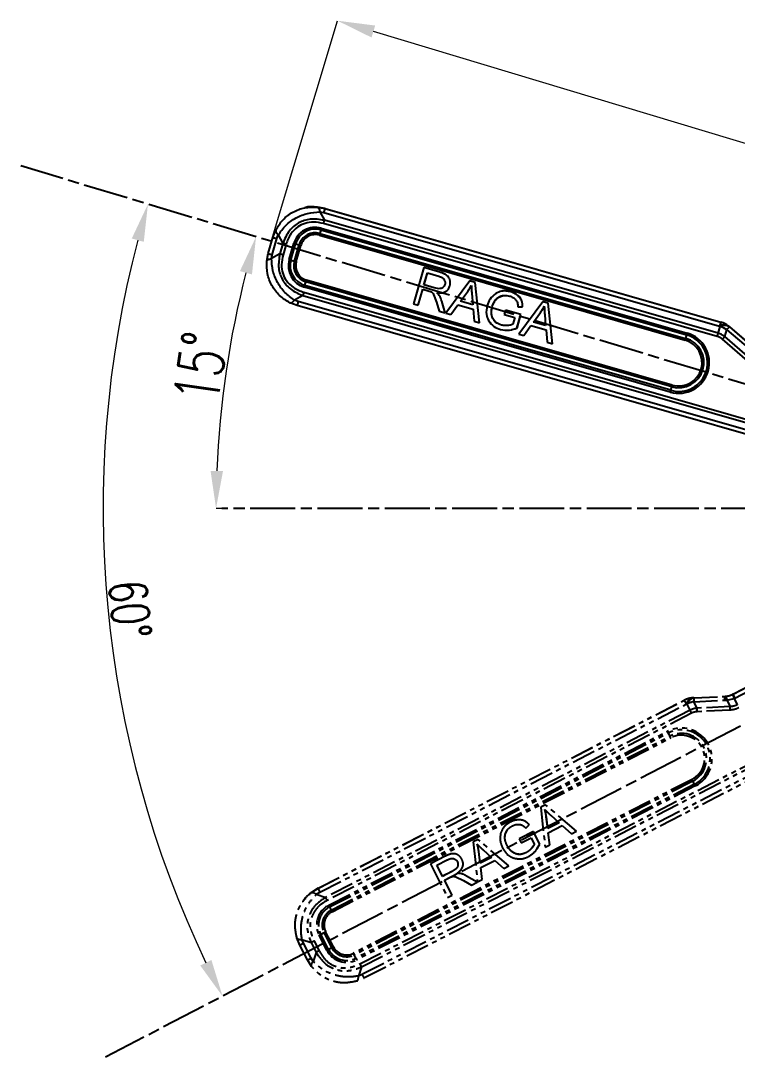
# Model space of a CAD drawing. Header units: millimetres. Extents: x 1964 to 5009, y 569 to 2723.
# Drawn here: x 4266.4 to 4458.1, y 1121.1 to 1398.3 of the extents above; entities that cross this region are included whole.
import ezdxf

# ---------------------------------------------------------------- set-up
doc = ezdxf.new("R2010")
doc.units = ezdxf.units.MM
doc.linetypes.add('AM_ISO08W050', pattern=[18, 12, -1.5, 3, -1.5])
doc.linetypes.add('PHANTOM', pattern=[12.7, 6.35, -1.27, 1.27, -1.27, 1.27, -1.27])
for name, color, linetype, lineweight in [('AM_5', 3, 'Continuous', 25), ('AM_7', 4, 'AM_ISO08W050', 25), ('标注', 3, 'Continuous', 13)]:
    doc.layers.add(name, color=color, linetype=linetype, lineweight=lineweight)
doc.styles.add('SLDTEXTSTYLE1', font='txt.shx', dxfattribs={"width": 0.7, "bigfont": 'gbcbig.shx'})
doc.dimstyles.new('SLDDIMSTYLE12$0', dxfattribs={"dimtxt": 12, "dimasz": 10, "dimexe": 0, "dimexo": 0.0625, "dimgap": 0.875, "dimtad": 1, "dimdec": 1, "dimlfac": 1.8, "dimrnd": 1e-09, "dimzin": 12, "dimdsep": 46, "dimtxsty": 'SLDTEXTSTYLE1', "dimcen": 0.09, "dimdle": 8.16, "dimclrd": 3, "dimclre": 3, "dimadec": 0, "dimazin": 3, "dimtfac": 1, "dimtdec": 1, "dimtofl": 0, "dimtmove": 0, "dimatfit": 3, "dimfxl": 0, "dimfrac": 2, "dimtolj": 1, "dimlwd": 5, "dimlwe": 5, "dimarcsym": 0})
doc.dimstyles.new('SLDDIMSTYLE12$2', dxfattribs={"dimtxt": 12, "dimasz": 10, "dimexe": 0, "dimexo": 0.0625, "dimgap": 0.875, "dimtad": 1, "dimdec": 1, "dimlfac": 1.8, "dimrnd": 1e-09, "dimzin": 12, "dimdsep": 46, "dimtxsty": 'SLDTEXTSTYLE1', "dimcen": 0.09, "dimdle": 8.16, "dimclrd": 3, "dimclre": 3, "dimadec": 0, "dimazin": 3, "dimtfac": 1, "dimtdec": 1, "dimtofl": 0, "dimtmove": 0, "dimatfit": 3, "dimfxl": 0, "dimfrac": 2, "dimtolj": 1, "dimlwd": 5, "dimlwe": 5, "dimarcsym": 0})

# ---------------------------------------------------------------- blocks, each defined once
blk = doc.blocks.new('*D74')
at = {"layer": 'Defpoints', "color": 0, "transparency": 16777216}
for p in [(4266.45, 1359.5), (4288.66, 1277.71), (4570.72, 1267.86), (4570.72, 1267.86), (4289.1, 1121.09)]:
    blk.add_point(p, dxfattribs=at)
at = {"layer": '标注', "color": 3, "linetype": 'Continuous', "lineweight": 5, "transparency": 16777216}
blk.add_arc((4570.72, 1267.86), 282.23, 165.2686, 205.498, dxfattribs=at)
at = {"layer": '标注', "color": 3, "transparency": 16777216}
for points in [[(4296.16, 1340.08), (4299.37, 1339.18), (4300.48, 1349.26)], [(4317.46, 1147.11), (4314.48, 1145.62), (4320.44, 1137.42)]]:
    blk.add_solid(points, dxfattribs=at)
at = {"layer": '标注', "color": 0, "transparency": 16777216, "insert": (4295.68, 1240.89), "char_height": 10, "attachment_point": 5, "rotation": 275.601, "style": 'SLDTEXTSTYLE1'}
blk.add_mtext('\\A1;60%%D', dxfattribs=at)
blk = doc.blocks.new('*D75')
at = {"layer": 'AM_5', "color": 3, "lineweight": 5, "transparency": 16777216}
blk.add_line((4320.15, 1267.9), (4318.7, 1267.9), dxfattribs=at)
at = {"layer": 'AM_5', "color": 3, "linetype": 'Continuous', "lineweight": 5, "transparency": 16777216}
blk.add_arc((4570.61, 1267.9), 251.91, 165.5129, 177.7254, dxfattribs=at)
at = {"layer": 'AM_5', "color": 3, "transparency": 16777216}
for points in [[(4325.1, 1331.36), (4328.31, 1330.47), (4329.4, 1340.54)], [(4320.56, 1277.86), (4317.23, 1277.93), (4318.7, 1267.9)]]:
    blk.add_solid(points, dxfattribs=at)
at = {"layer": 'Defpoints', "color": 0, "transparency": 16777216}
for p in [(4266.45, 1359.5), (4323.47, 1316.72), (4320.21, 1267.9), (4570.72, 1267.86), (4573.86, 1267.9)]:
    blk.add_point(p, dxfattribs=at)
at = {"layer": 'AM_5', "color": 0, "transparency": 16777216, "insert": (4314.59, 1305.61), "char_height": 12, "attachment_point": 5, "rotation": 81.6192, "style": 'SLDTEXTSTYLE1'}
blk.add_mtext('\\A1;15%%D', dxfattribs=at)
blk = doc.blocks.new('*D52')
at = {"layer": 'AM_5', "color": 3, "linetype": 'Continuous', "lineweight": 5, "transparency": 16777216}
for p, q in [((4333.78, 1340.46), (4351.21, 1398.32)), ((4578.64, 1329.83), (4360.79, 1395.44))]:
    blk.add_line(p, q, dxfattribs=at)
at = {"layer": 'AM_5', "color": 3, "lineweight": 5, "transparency": 16777216}
blk.add_line((4570.45, 1267.98), (4588.21, 1326.94), dxfattribs=at)
at = {"layer": 'AM_5', "color": 3, "transparency": 16777216}
for points in [[(4361.27, 1397.04), (4360.3, 1393.84), (4351.21, 1398.32)], [(4579.12, 1331.42), (4578.15, 1328.23), (4588.21, 1326.94)]]:
    blk.add_solid(points, dxfattribs=at)
at = {"layer": 'Defpoints', "color": 0, "transparency": 16777216}
for p in [(4351.21, 1398.32), (4333.77, 1340.4), (4570.43, 1267.92)]:
    blk.add_point(p, dxfattribs=at)
at = {"layer": 'AM_5', "color": 0, "transparency": 16777216, "insert": (4471.69, 1369.22), "char_height": 12, "attachment_point": 5, "rotation": 343.2384, "style": 'SLDTEXTSTYLE1'}
blk.add_mtext('\\A1;225', dxfattribs=at)

msp = doc.modelspace()

# ---------------------------------------------------------------- linework, layer by layer
at = {"color": 7, "linetype": 'Continuous', "lineweight": 25}
for p, q in [((4342.405, 1348.287), (4342.364, 1348.279)), ((4345.803, 1348.48), (4347.838, 1348.095)), ((4347.867, 1348.102), (4345.836, 1348.487)), ((4347.867, 1348.102), (4347.838, 1348.095)), ((4347.838, 1348.095), (4453.731, 1317.728)), ((4347.867, 1348.102), (4453.761, 1317.735)), ((4346.476, 1347.199), (4347.698, 1344.946)), ((4346.476, 1347.199), (4347.494, 1347.007)), ((4347.494, 1347.007), (4453.388, 1316.64)), ((4453.054, 1314.733), (4347.698, 1344.946)), ((4333.922, 1340.383), (4334.672, 1342.31)), ((4346.722, 1342.364), (4346.47, 1341.431)), ((4346.722, 1342.364), (4444.586, 1314.3)), ((4346.853, 1342.832), (4444.717, 1314.768)), ((4452.801, 1313.867), (4347.445, 1344.08)), ((4332.682, 1336.057), (4333.922, 1340.383)), ((4333.73, 1335.74), (4334.97, 1340.065)), ((4334.97, 1340.065), (4335.344, 1341.029)), ((4335.344, 1341.029), (4336.566, 1338.776)), ((4346.339, 1340.964), (4444.203, 1312.9)), ((4346.47, 1341.431), (4444.334, 1313.367)), ((4336.566, 1338.776), (4335.76, 1335.964)), ((4337.427, 1338.527), (4336.621, 1335.715)), ((4338.254, 1334.427), (4339.494, 1338.753)), ((4338.725, 1334.294), (4339.966, 1338.619)), ((4339.679, 1334.029), (4340.919, 1338.354)), ((4339.966, 1338.619), (4340.919, 1338.354)), ((4340.15, 1333.895), (4341.39, 1338.221)), ((4332.296, 1334.024), (4332.682, 1336.057)), ((4335.76, 1335.964), (4333.536, 1334.723)), ((4333.536, 1334.723), (4333.73, 1335.74)), ((4338.725, 1334.294), (4339.679, 1334.029)), ((4374.258, 1332.288), (4371.483, 1322.608)), ((4374.28, 1332.292), (4374.258, 1332.288)), ((4378.54, 1331.06), (4374.258, 1332.288)), ((4378.562, 1331.064), (4374.28, 1332.292)), ((4374.316, 1327.658), (4375.233, 1330.858)), ((4374.338, 1327.663), (4375.253, 1330.853)), ((4375.233, 1330.858), (4378.288, 1329.982)), ((4378.562, 1331.064), (4378.54, 1331.06)), ((4342.47, 1327.537), (4342.756, 1328.477)), ((4440.62, 1300.413), (4342.756, 1328.477)), ((4440.757, 1300.881), (4342.893, 1328.946)), ((4380.057, 1330.5), (4380.035, 1330.495)), ((4386.637, 1328.745), (4380.148, 1320.131)), ((4386.66, 1328.75), (4386.637, 1328.745)), ((4388.016, 1328.349), (4386.637, 1328.745)), ((4388.039, 1328.354), (4386.66, 1328.75)), ((4388.039, 1328.354), (4388.016, 1328.349)), ((4389.186, 1317.539), (4388.016, 1328.349)), ((4389.209, 1317.543), (4388.039, 1328.354)), ((4342.174, 1325.696), (4469.756, 1289.109)), ((4440.197, 1299.004), (4342.333, 1327.068)), ((4440.334, 1299.472), (4342.47, 1327.537)), ((4372.763, 1322.241), (4373.996, 1326.543)), ((4372.785, 1322.246), (4374.016, 1326.538)), ((4373.996, 1326.543), (4375.487, 1326.116)), ((4374.338, 1327.663), (4374.316, 1327.658)), ((4377.074, 1326.867), (4374.316, 1327.658)), ((4377.096, 1326.872), (4374.338, 1327.663)), ((4375.487, 1326.116), (4376.296, 1325.802)), ((4377.096, 1326.872), (4377.074, 1326.867)), ((4378.43, 1326.639), (4377.074, 1326.867)), ((4379.353, 1325.588), (4379.375, 1325.593)), ((4384.073, 1323.311), (4385.955, 1325.841)), ((4384.095, 1323.316), (4385.977, 1325.846)), ((4385.977, 1325.846), (4385.955, 1325.841)), ((4387.108, 1325.332), (4387.358, 1322.369)), ((4394.921, 1325.952), (4394.899, 1325.947)), ((4397.558, 1325.796), (4397.536, 1325.791)), ((4340.395, 1322.142), (4338.466, 1322.892)), ((4341.93, 1324.832), (4339.707, 1323.591)), ((4340.672, 1323.216), (4339.707, 1323.591)), ((4469.011, 1286.412), (4340.672, 1323.216)), ((4341.93, 1324.832), (4469.513, 1288.245)), ((4371.483, 1322.608), (4372.763, 1322.241)), ((4376.898, 1325.116), (4377.696, 1323.012)), ((4377.696, 1323.012), (4378.397, 1320.625)), ((4379.097, 1323.292), (4379.075, 1323.287)), ((4380.007, 1320.164), (4379.075, 1323.287)), ((4380.029, 1320.169), (4379.097, 1323.292)), ((4384.095, 1323.316), (4384.073, 1323.311)), ((4387.358, 1322.369), (4384.073, 1323.311)), ((4387.357, 1322.38), (4384.095, 1323.316)), ((4394.362, 1324.415), (4394.339, 1324.41)), ((4394.362, 1324.415), (4395.375, 1324.726)), ((4406.16, 1323.146), (4399.67, 1314.532)), ((4399.942, 1324.353), (4399.92, 1324.348)), ((4406.182, 1323.151), (4406.16, 1323.146)), ((4407.539, 1322.751), (4406.16, 1323.146)), ((4407.561, 1322.756), (4406.182, 1323.151)), ((4407.561, 1322.756), (4407.539, 1322.751)), ((4408.709, 1311.94), (4407.539, 1322.751)), ((4408.731, 1311.945), (4407.561, 1322.756)), ((4468.735, 1285.338), (4340.396, 1322.142)), ((4372.785, 1322.246), (4372.763, 1322.241)), ((4378.397, 1320.625), (4380.007, 1320.164)), ((4380.029, 1320.169), (4380.007, 1320.164)), ((4380.148, 1320.131), (4381.5, 1319.743)), ((4381.5, 1319.743), (4383.411, 1322.372)), ((4381.522, 1319.748), (4381.5, 1319.743)), ((4381.522, 1319.748), (4383.426, 1322.368)), ((4383.411, 1322.372), (4387.449, 1321.215)), ((4387.449, 1321.215), (4387.742, 1317.953)), ((4392.608, 1321.853), (4392.585, 1321.848)), ((4396.144, 1320.885), (4395.818, 1319.75)), ((4395.818, 1319.75), (4398.655, 1318.936)), ((4396.166, 1320.889), (4396.144, 1320.885)), ((4400.234, 1319.712), (4396.144, 1320.885)), ((4400.257, 1319.716), (4396.166, 1320.889)), ((4399.207, 1316.129), (4400.234, 1319.712)), ((4399.229, 1316.134), (4400.257, 1319.716)), ((4399.42, 1321.802), (4400.674, 1321.792)), ((4400.257, 1319.716), (4400.234, 1319.712)), ((4400.696, 1321.797), (4400.674, 1321.792)), ((4403.595, 1317.712), (4405.478, 1320.243)), ((4403.618, 1317.717), (4405.5, 1320.248)), ((4405.5, 1320.248), (4405.478, 1320.243)), ((4406.631, 1319.734), (4406.881, 1316.77)), ((4387.742, 1317.953), (4389.186, 1317.539)), ((4389.209, 1317.543), (4389.186, 1317.539)), ((4392.726, 1318.711), (4392.704, 1318.706)), ((4395.061, 1316.936), (4395.039, 1316.931)), ((4397.542, 1316.935), (4396.949, 1316.823)), ((4398.655, 1318.936), (4398.137, 1317.128)), ((4403.618, 1317.717), (4403.595, 1317.712)), ((4406.881, 1316.77), (4403.595, 1317.712)), ((4406.88, 1316.782), (4403.618, 1317.717)), ((4453.731, 1317.728), (4453.761, 1317.735)), ((4396.949, 1316.823), (4396.927, 1316.818)), ((4397.802, 1315.678), (4397.825, 1315.683)), ((4397.809, 1315.742), (4399.229, 1316.134)), ((4399.229, 1316.134), (4399.207, 1316.129)), ((4399.67, 1314.532), (4401.023, 1314.144)), ((4401.023, 1314.144), (4402.933, 1316.774)), ((4401.045, 1314.149), (4401.023, 1314.144)), ((4401.045, 1314.149), (4402.949, 1316.769)), ((4402.933, 1316.774), (4406.971, 1315.616)), ((4406.971, 1315.616), (4407.264, 1312.354)), ((4444.586, 1314.3), (4444.334, 1313.367)), ((4453.054, 1314.733), (4453.576, 1316.477)), ((4453.388, 1316.64), (4453.576, 1316.477)), ((4454.795, 1313.825), (4455.353, 1315.687)), ((4455.353, 1315.687), (4461.574, 1310.38)), ((4455.831, 1316.601), (4455.861, 1316.607)), ((4455.831, 1316.601), (4456.02, 1316.438)), ((4456.034, 1316.462), (4455.842, 1316.623)), ((4455.861, 1316.607), (4456.052, 1316.445)), ((4456.02, 1316.438), (4462.241, 1311.131)), ((4456.052, 1316.445), (4462.274, 1311.138)), ((4407.264, 1312.354), (4408.709, 1311.94)), ((4408.731, 1311.945), (4408.709, 1311.94)), ((4460.896, 1307.394), (4454.187, 1313.117)), ((4461.504, 1308.102), (4454.795, 1313.825)), ((4440.334, 1299.472), (4440.62, 1300.413))]:
    msp.add_line(p, q, dxfattribs=at)
at = {"color": 7, "linetype": 'PHANTOM', "lineweight": 25}
for p, q in [((4456.99, 1218.204), (4466.793, 1223.238)), ((4457.007, 1218.229), (4466.811, 1223.263)), ((4457.484, 1217.175), (4467.288, 1222.209)), ((4446.512, 1217.227), (4446.262, 1217.214)), ((4446.269, 1217.19), (4446.286, 1217.215)), ((4446.269, 1217.19), (4446.518, 1217.2)), ((4446.286, 1217.215), (4446.537, 1217.228)), ((4446.518, 1217.2), (4454.686, 1217.588)), ((4446.537, 1217.228), (4454.705, 1217.615)), ((4454.686, 1217.588), (4454.705, 1217.615)), ((4454.705, 1217.615), (4455.021, 1217.639)), ((4455.346, 1216.631), (4457.28, 1217.073)), ((4457.008, 1218.229), (4456.905, 1218.178)), ((4456.905, 1218.178), (4457.007, 1218.229)), ((4456.99, 1218.204), (4457.007, 1218.229)), ((4457.28, 1217.073), (4457.484, 1217.175)), ((4457.28, 1217.073), (4458.14, 1215.348)), ((4345.969, 1166.255), (4443.966, 1216.575)), ((4345.985, 1166.28), (4443.983, 1216.6)), ((4346.463, 1165.226), (4444.46, 1215.546)), ((4443.966, 1216.575), (4443.983, 1216.6)), ((4444.46, 1215.546), (4444.709, 1215.557)), ((4445.522, 1213.927), (4444.709, 1215.557)), ((4446.546, 1216.196), (4454.714, 1216.583)), ((4447.413, 1214.456), (4446.546, 1216.196)), ((4456.222, 1214.874), (4447.413, 1214.456)), ((4454.714, 1216.583), (4455.346, 1216.631)), ((4455.346, 1216.631), (4456.222, 1214.874)), ((4445.522, 1213.927), (4348.022, 1163.863)), ((4445.93, 1213.123), (4348.43, 1163.058)), ((4456.263, 1213.942), (4447.454, 1213.524)), ((4348.853, 1161.743), (4439.419, 1208.248)), ((4349.077, 1161.312), (4439.643, 1207.817)), ((4349.532, 1160.46), (4440.098, 1206.964)), ((4349.756, 1160.029), (4440.322, 1206.533)), ((4357.167, 1146.046), (4475.236, 1206.672)), ((4439.643, 1207.817), (4440.098, 1206.964)), ((4357.58, 1145.249), (4475.65, 1205.875)), ((4476.538, 1204.195), (4357.769, 1143.21)), ((4477.072, 1203.223), (4358.302, 1142.237)), ((4446.034, 1195.412), (4355.467, 1148.907)), ((4446.255, 1194.976), (4355.688, 1148.472)), ((4446.69, 1194.095), (4446.255, 1194.976)), ((4446.69, 1194.095), (4356.123, 1147.591)), ((4446.911, 1193.659), (4356.344, 1147.155)), ((4406.846, 1188.628), (4405.57, 1187.972)), ((4405.583, 1187.991), (4405.57, 1187.972)), ((4405.57, 1187.972), (4406.732, 1177.25)), ((4406.859, 1188.646), (4405.583, 1187.991)), ((4406.859, 1188.646), (4406.846, 1188.628)), ((4415.097, 1181.545), (4406.846, 1188.628)), ((4415.11, 1181.564), (4406.859, 1188.646)), ((4397.485, 1184.018), (4397.472, 1183.999)), ((4400.21, 1184.597), (4400.197, 1184.578)), ((4407.072, 1185.407), (4407.059, 1185.388)), ((4407.418, 1182.255), (4407.059, 1185.388)), ((4407.431, 1182.274), (4407.072, 1185.407)), ((4410.459, 1183.816), (4407.418, 1182.255)), ((4410.45, 1183.824), (4407.431, 1182.274)), ((4408.249, 1185.806), (4410.459, 1183.816)), ((4395.454, 1182.328), (4395.441, 1182.309)), ((4396.098, 1180.824), (4396.625, 1181.743)), ((4403.599, 1181.413), (4399.814, 1179.469)), ((4403.612, 1181.432), (4399.827, 1179.488)), ((4401.575, 1182.379), (4402.496, 1183.23)), ((4402.509, 1183.249), (4402.496, 1183.23)), ((4403.612, 1181.432), (4403.599, 1181.413)), ((4405.302, 1178.097), (4403.599, 1181.413)), ((4405.315, 1178.116), (4403.612, 1181.432)), ((4407.431, 1182.274), (4407.418, 1182.255)), ((4407.578, 1181.118), (4411.314, 1183.036)), ((4407.984, 1177.893), (4407.578, 1181.118)), ((4407.997, 1177.912), (4407.592, 1181.125)), ((4411.314, 1183.036), (4413.76, 1180.859)), ((4413.76, 1180.859), (4415.097, 1181.545)), ((4415.11, 1181.564), (4415.097, 1181.545)), ((4388.779, 1179.351), (4387.503, 1178.695)), ((4387.516, 1178.714), (4387.503, 1178.695)), ((4387.503, 1178.695), (4388.665, 1167.973)), ((4388.792, 1179.369), (4387.516, 1178.714)), ((4388.792, 1179.369), (4388.779, 1179.351)), ((4397.03, 1172.268), (4388.779, 1179.351)), ((4397.043, 1172.287), (4388.792, 1179.369)), ((4396.098, 1180.824), (4396.085, 1180.805)), ((4399.827, 1179.488), (4399.814, 1179.469)), ((4399.814, 1179.469), (4400.353, 1178.419)), ((4400.353, 1178.419), (4402.978, 1179.767)), ((4402.978, 1179.767), (4403.838, 1178.094)), ((4389.005, 1176.13), (4388.992, 1176.111)), ((4389.351, 1172.978), (4388.992, 1176.111)), ((4389.364, 1172.997), (4389.005, 1176.13)), ((4390.182, 1176.529), (4392.392, 1174.539)), ((4396.573, 1177.755), (4396.56, 1177.736)), ((4398.809, 1175.545), (4398.796, 1175.526)), ((4401.726, 1175.849), (4401.713, 1175.83)), ((4403.18, 1177.059), (4403.167, 1177.04)), ((4403.536, 1177.546), (4403.18, 1177.059)), ((4404.547, 1176.858), (4405.315, 1178.116)), ((4404.586, 1176.808), (4404.599, 1176.827)), ((4405.315, 1178.116), (4405.302, 1178.097)), ((4406.732, 1177.25), (4407.984, 1177.893)), ((4407.997, 1177.912), (4407.984, 1177.893)), ((4380.014, 1174.842), (4376.052, 1172.808)), ((4376.065, 1172.826), (4376.052, 1172.808)), ((4376.052, 1172.808), (4380.652, 1163.85)), ((4380.027, 1174.861), (4376.065, 1172.826)), ((4377.741, 1172.433), (4380.568, 1173.884)), ((4380.027, 1174.861), (4380.014, 1174.842)), ((4381.503, 1175.472), (4381.49, 1175.454)), ((4392.392, 1174.539), (4389.351, 1172.978)), ((4389.364, 1172.997), (4389.351, 1172.978)), ((4392.383, 1174.547), (4389.364, 1172.997)), ((4389.511, 1171.841), (4393.247, 1173.759)), ((4393.247, 1173.759), (4395.693, 1171.582)), ((4379.262, 1169.471), (4377.741, 1172.433)), ((4379.275, 1169.49), (4377.759, 1172.442)), ((4381.814, 1170.782), (4379.262, 1169.471)), ((4381.827, 1170.801), (4379.275, 1169.49)), ((4382.959, 1171.544), (4381.814, 1170.782)), ((4381.827, 1170.801), (4381.814, 1170.782)), ((4384.351, 1171.409), (4384.364, 1171.428)), ((4389.917, 1168.616), (4389.511, 1171.841)), ((4389.93, 1168.635), (4389.525, 1171.848)), ((4395.693, 1171.582), (4397.03, 1172.268)), ((4397.043, 1172.287), (4397.03, 1172.268)), ((4379.275, 1169.49), (4379.262, 1169.471)), ((4379.792, 1168.44), (4381.172, 1169.148)), ((4381.836, 1164.459), (4379.792, 1168.44)), ((4381.849, 1164.477), (4379.81, 1168.449)), ((4381.172, 1169.148), (4381.976, 1169.473)), ((4382.884, 1169.385), (4384.906, 1168.396)), ((4384.906, 1168.396), (4387.05, 1167.136)), ((4385.736, 1169.56), (4385.723, 1169.541)), ((4388.54, 1167.901), (4385.723, 1169.541)), ((4388.553, 1167.92), (4385.736, 1169.56)), ((4387.05, 1167.136), (4388.54, 1167.901)), ((4388.553, 1167.92), (4388.54, 1167.901)), ((4388.665, 1167.973), (4389.917, 1168.616)), ((4389.93, 1168.635), (4389.917, 1168.616)), ((4344.222, 1165.144), (4345.969, 1166.255)), ((4345.985, 1166.28), (4344.241, 1165.171)), ((4345.589, 1164.67), (4346.463, 1165.226)), ((4345.589, 1164.67), (4348.022, 1163.863)), ((4345.985, 1166.28), (4345.969, 1166.255)), ((4380.652, 1163.85), (4381.836, 1164.459)), ((4381.849, 1164.477), (4381.836, 1164.459)), ((4341.876, 1162.678), (4341.852, 1162.643)), ((4349.077, 1161.312), (4349.532, 1160.46)), ((4348.334, 1149.73), (4346.278, 1153.733)), ((4346.713, 1153.958), (4347.589, 1154.417)), ((4348.769, 1149.955), (4346.713, 1153.958)), ((4349.645, 1150.414), (4347.589, 1154.417)), ((4350.08, 1150.639), (4348.024, 1154.642)), ((4341.1, 1151.109), (4340.327, 1153.027)), ((4343.155, 1147.106), (4341.1, 1151.109)), ((4341.694, 1152.553), (4344.127, 1151.746)), ((4342.081, 1151.594), (4341.694, 1152.553)), ((4344.137, 1147.591), (4342.081, 1151.594)), ((4344.127, 1151.746), (4345.463, 1149.144)), ((4344.925, 1152.153), (4346.261, 1149.551)), ((4345.463, 1149.144), (4344.691, 1146.718)), ((4348.769, 1149.955), (4349.645, 1150.414)), ((4356.123, 1147.591), (4355.688, 1148.472)), ((4344.265, 1145.359), (4343.155, 1147.106)), ((4344.691, 1146.718), (4344.137, 1147.591)), ((4357.58, 1145.249), (4356.808, 1142.822)), ((4357.769, 1143.21), (4356.808, 1142.822))]:
    msp.add_line(p, q, dxfattribs=at)
at = {"color": 7, "linetype": 'Continuous', "lineweight": 25}
for centre, radius, start, end in [((4345.213, 1337.113), 5.949, 73.99917, 164.00247), ((4345.216, 1337.114), 5.462, 73.99917, 164.00247), ((4381.921, 1332.722), 36.496, 163.9172, 164.67984), ((4345.233, 1337.117), 4.488, 73.99917, 164.00247), ((4345.236, 1337.118), 4.001, 73.99917, 164.00247), ((4311.269, 1351.075), 36.498, 343.91719, 344.67981), ((4358.828, 1405.982), 69.954, 253.95603, 254.35706), ((4322.055, 1270.987), 69.958, 73.95602, 74.35704), ((4343.974, 1332.787), 5.95, 164.00083, 253.99752), ((4357.588, 1401.657), 69.954, 253.95603, 254.35706), ((4343.976, 1332.788), 5.463, 164.00075, 253.99756), ((4343.993, 1332.791), 4.488, 164.00075, 253.99757), ((4320.815, 1266.662), 69.958, 73.95602, 74.35704), ((4343.996, 1332.792), 4.001, 164.00056, 253.99766), ((4307.175, 1339.132), 37.142, 343.32882, 344.08236), ((4378.051, 1316.881), 37.142, 163.32881, 164.08236), ((4469.064, 1312.29), 16.269, 160.47239, 164.49357), ((4454.576, 1314.54), 2.413, 58.66161, 119.51448), ((4452.181, 1312.322), 5.625, 49.53467, 73.99864), ((4452.21, 1312.328), 5.625, 49.53467, 73.99864), ((4442.457, 1306.886), 8.2, 254.00246, 74), ((4442.46, 1306.886), 7.713, 254.00238, 74.00008), ((4479.786, 1304.657), 36.497, 163.91719, 164.67983), ((4454.765, 1314.378), 2.413, 58.66153, 119.51425), ((4451.671, 1309.806), 6.938, 57.94933, 74.06129), ((4470.648, 1302.789), 20.008, 136.98242, 139.86093), ((4442.477, 1306.89), 6.738, 254.00253, 73.99993), ((4442.479, 1306.891), 6.251, 254.00255, 73.99991), ((4409.134, 1323.01), 36.497, 343.91719, 344.67983), ((4405.038, 1311.068), 37.143, 343.32883, 344.08237), ((4475.914, 1288.818), 37.141, 163.32879, 164.08235)]:
    msp.add_arc(centre, radius, start, end, dxfattribs=at)
at = {"color": 7, "linetype": 'PHANTOM', "lineweight": 25}
for centre, radius, start, end in [((4446.535, 1211.571), 5.625, 92.71551, 117.17948), ((4446.553, 1211.596), 5.625, 92.71551, 117.17948), ((4446.764, 1214.828), 2.413, 101.84245, 162.69532), ((4447.013, 1214.839), 2.413, 101.84237, 162.69509), ((4466.526, 1217.257), 20.008, 180.16327, 183.04177), ((4474.693, 1217.645), 20.007, 180.16315, 183.04177), ((4471.892, 1224.731), 16.269, 203.65317, 207.67445), ((4458.868, 1223.102), 16.269, 203.65323, 207.67441), ((4447.885, 1209.388), 6.938, 101.13017, 117.24213), ((4443.165, 1200.953), 8.2, 297.1833, 117.18084), ((4471.91, 1224.873), 36.497, 207.09803, 207.86067), ((4443.166, 1200.956), 7.713, 297.18322, 117.18092), ((4443.176, 1200.97), 6.738, 297.18337, 117.18077), ((4407.831, 1189.908), 36.497, 27.09803, 27.86067), ((4443.178, 1200.972), 6.251, 297.18339, 117.18075), ((4413.016, 1178.397), 37.143, 26.50967, 27.26321), ((4479.926, 1210.673), 37.141, 206.50963, 207.26319), ((4351.57, 1156.451), 5.949, 117.18001, 207.18331), ((4381.342, 1178.368), 36.496, 207.09805, 207.86068), ((4351.572, 1156.453), 5.462, 117.18001, 207.18331), ((4351.582, 1156.467), 4.488, 117.18001, 207.18331), ((4351.583, 1156.47), 4.001, 117.18001, 207.18331), ((4317.264, 1143.403), 36.498, 27.09803, 27.86065), ((4314.371, 1215.987), 69.954, 297.13687, 297.5379), ((4379.933, 1092.385), 69.958, 117.13686, 117.53788), ((4381.989, 1088.382), 69.958, 117.13686, 117.53788), ((4353.639, 1152.467), 4.001, 207.1814, 297.1785), ((4316.426, 1211.984), 69.954, 297.13687, 297.5379), ((4353.626, 1152.448), 5.95, 207.18167, 297.17837), ((4353.628, 1152.451), 5.463, 207.18159, 297.1784), ((4353.638, 1152.465), 4.488, 207.18159, 297.17841), ((4322.451, 1131.893), 37.142, 26.50966, 27.2632), ((4389.36, 1164.169), 37.142, 206.50966, 207.26321)]:
    msp.add_arc(centre, radius, start, end, dxfattribs=at)
at = {"color": 7, "linetype": 'Continuous', "lineweight": 25}
for points, knots in [([(4334.672, 1342.31), (4335.263, 1343.276), (4336.441, 1345.201), (4339.203, 1347.252), (4342.408, 1348.508), (4344.668, 1348.49), (4345.803, 1348.48)], [0, 0, 0, 0, 0.2509207, 0.5000162, 0.7490448, 1, 1, 1, 1]), ([(4345.836, 1348.487), (4344.682, 1348.588), (4343.506, 1348.69), (4342.428, 1348.286), (4342.407, 1348.278)], [0, 0, 0, 0, 0.9811751, 1, 1, 1, 1]), ([(4345.803, 1348.48), (4345.941, 1348.411), (4346.215, 1348.272), (4346.389, 1347.557), (4346.476, 1347.199)], [0, 0, 0, 0, 0.5000005, 1, 1, 1, 1]), ([(4335.344, 1341.029), (4335.976, 1341.918), (4337.235, 1343.689), (4340.03, 1345.677), (4343.201, 1346.997), (4345.381, 1347.132), (4346.476, 1347.199)], [0, 0, 0, 0, 0.2509209, 0.5000162, 0.7490448, 1, 1, 1, 1]), ([(4347.698, 1344.946), (4346.426, 1345.152), (4344.069, 1345.533), (4340.696, 1344.421), (4337.98, 1342.146), (4337.061, 1339.954), (4336.566, 1338.776)], [0, 0, 0, 0, 0.2702915, 0.5008839, 0.7316205, 1, 1, 1, 1]), ([(4334.672, 1342.31), (4334.647, 1342.152), (4334.598, 1341.834), (4335.095, 1341.298), (4335.344, 1341.029)], [0, 0, 0, 0, 0.49686735, 1, 1, 1, 1]), ([(4347.445, 1344.08), (4346.565, 1344.267), (4344.928, 1344.616), (4342.527, 1344.258), (4340.378, 1343.217), (4338.469, 1341.304), (4337.792, 1339.499), (4337.427, 1338.527)], [0, 0, 0, 0, 0.2085412, 0.3881399, 0.5544367, 0.759769, 1, 1, 1, 1]), ([(4338.466, 1322.892), (4337.499, 1323.484), (4335.571, 1324.664), (4333.519, 1327.427), (4332.264, 1330.631), (4332.285, 1332.89), (4332.296, 1334.024)], [0, 0, 0, 0, 0.2509467, 0.4999848, 0.7490685, 1, 1, 1, 1]), ([(4332.296, 1334.024), (4332.358, 1334.167), (4332.482, 1334.451), (4333.185, 1334.632), (4333.536, 1334.723)], [0, 0, 0, 0, 0.50000085, 1, 1, 1, 1]), ([(4339.707, 1323.591), (4338.814, 1324.225), (4337.035, 1325.489), (4335.043, 1328.286), (4333.727, 1331.456), (4333.6, 1333.631), (4333.536, 1334.723)], [0, 0, 0, 0, 0.2509467, 0.4999847, 0.7490684, 1, 1, 1, 1]), ([(4335.76, 1335.964), (4335.554, 1334.691), (4335.172, 1332.334), (4336.286, 1328.959), (4338.561, 1326.245), (4340.752, 1325.326), (4341.93, 1324.832)], [0, 0, 0, 0, 0.2705363, 0.5011773, 0.7319034, 1, 1, 1, 1]), ([(4336.621, 1335.715), (4336.433, 1334.834), (4336.085, 1333.196), (4336.444, 1330.794), (4337.486, 1328.645), (4339.399, 1326.737), (4341.202, 1326.061), (4342.174, 1325.696)], [0, 0, 0, 0, 0.20872371, 0.38836947, 0.55468562, 0.75997191, 1, 1, 1, 1]), ([(4380.035, 1330.495), (4379.798, 1330.606), (4379.314, 1330.832), (4378.802, 1330.983), (4378.54, 1331.06)], [0, 0, 0, 0, 0.4889255, 1, 1, 1, 1]), ([(4380.057, 1330.5), (4379.82, 1330.611), (4379.337, 1330.836), (4378.824, 1330.987), (4378.562, 1331.064)], [0, 0, 0, 0, 0.4889255, 1, 1, 1, 1]), ([(4378.288, 1329.982), (4378.597, 1329.878), (4379.045, 1329.726), (4379.54, 1329.37), (4379.694, 1329.143), (4379.767, 1329.037)], [0, 0, 0, 0, 0.5431864, 0.7867589, 1, 1, 1, 1]), ([(4379.767, 1329.037), (4379.853, 1328.836), (4379.981, 1328.539), (4379.989, 1328.108), (4379.942, 1327.904), (4379.919, 1327.801)], [0, 0, 0, 0, 0.508701, 0.7517829, 1, 1, 1, 1]), ([(4380.876, 1329.773), (4380.74, 1329.932), (4380.495, 1330.216), (4380.176, 1330.41), (4380.035, 1330.495)], [0, 0, 0, 0, 0.5575462, 1, 1, 1, 1]), ([(4381.319, 1328.699), (4381.272, 1328.921), (4381.189, 1329.307), (4380.969, 1329.634), (4380.876, 1329.773)], [0, 0, 0, 0, 0.5738958, 1, 1, 1, 1]), ([(4381.24, 1327.429), (4381.293, 1327.667), (4381.387, 1328.087), (4381.339, 1328.514), (4381.319, 1328.699)], [0, 0, 0, 0, 0.5655054, 1, 1, 1, 1]), ([(4376.296, 1325.802), (4376.396, 1325.722), (4376.637, 1325.531), (4376.802, 1325.269), (4376.898, 1325.116)], [0, 0, 0, 0, 0.4142729, 1, 1, 1, 1]), ([(4377.757, 1325.565), (4378.084, 1325.533), (4378.691, 1325.474), (4379.55, 1325.599), (4380.303, 1325.936), (4380.925, 1326.558), (4381.132, 1327.129), (4381.24, 1327.429)], [0, 0, 0, 0, 0.2248507, 0.4169148, 0.5876668, 0.7832367, 1, 1, 1, 1]), ([(4379.075, 1323.287), (4378.9, 1323.829), (4378.623, 1324.691), (4377.991, 1325.328), (4377.757, 1325.565)], [0, 0, 0, 0, 0.628575, 1, 1, 1, 1]), ([(4379.097, 1323.292), (4378.923, 1323.834), (4378.645, 1324.696), (4378.014, 1325.333), (4377.779, 1325.569)], [0, 0, 0, 0, 0.628575, 1, 1, 1, 1]), ([(4379.353, 1326.971), (4379.212, 1326.879), (4378.93, 1326.696), (4378.597, 1326.658), (4378.43, 1326.639)], [0, 0, 0, 0, 0.50112496, 1, 1, 1, 1]), ([(4379.919, 1327.801), (4379.859, 1327.638), (4379.739, 1327.314), (4379.481, 1327.085), (4379.353, 1326.971)], [0, 0, 0, 0, 0.5017512, 1, 1, 1, 1]), ([(4385.955, 1325.841), (4386.161, 1326.138), (4386.541, 1326.684), (4386.851, 1327.273), (4386.993, 1327.543)], [0, 0, 0, 0, 0.5419592, 1, 1, 1, 1]), ([(4385.977, 1325.846), (4386.183, 1326.142), (4386.564, 1326.689), (4386.873, 1327.278), (4387.015, 1327.548)], [0, 0, 0, 0, 0.5419592, 1, 1, 1, 1]), ([(4386.993, 1327.543), (4387.002, 1327.183), (4387.02, 1326.445), (4387.078, 1325.709), (4387.108, 1325.332)], [0, 0, 0, 0, 0.4886907, 1, 1, 1, 1]), ([(4393.553, 1325.398), (4392.978, 1324.926), (4391.909, 1324.048), (4391.458, 1322.746), (4391.25, 1322.145)], [0, 0, 0, 0, 0.5381648, 1, 1, 1, 1]), ([(4397.536, 1325.791), (4397.124, 1325.887), (4396.341, 1326.071), (4394.941, 1326.056), (4394.073, 1325.644), (4393.553, 1325.398)], [0, 0, 0, 0, 0.308178, 0.5862676, 1, 1, 1, 1]), ([(4397.558, 1325.796), (4397.148, 1325.885), (4396.369, 1326.054), (4395.446, 1326.117), (4395.014, 1325.942), (4394.937, 1325.911)], [0, 0, 0, 0, 0.4764978, 0.9064737, 1, 1, 1, 1]), ([(4399.92, 1324.348), (4399.552, 1324.696), (4398.86, 1325.351), (4397.958, 1325.651), (4397.536, 1325.791)], [0, 0, 0, 0, 0.5318982, 1, 1, 1, 1]), ([(4399.942, 1324.353), (4399.574, 1324.701), (4398.883, 1325.356), (4397.981, 1325.655), (4397.558, 1325.796)], [0, 0, 0, 0, 0.53189815, 1, 1, 1, 1]), ([(4338.466, 1322.892), (4338.617, 1322.872), (4338.92, 1322.833), (4339.443, 1323.337), (4339.707, 1323.591)], [0, 0, 0, 0, 0.4968674, 1, 1, 1, 1]), ([(4392.585, 1321.848), (4392.778, 1322.384), (4393.057, 1323.158), (4393.738, 1323.986), (4394.141, 1324.27), (4394.339, 1324.41)], [0, 0, 0, 0, 0.5344662, 0.7714045, 1, 1, 1, 1]), ([(4392.608, 1321.853), (4392.818, 1322.459), (4393.174, 1323.482), (4394.018, 1324.145), (4394.362, 1324.415)], [0, 0, 0, 0, 0.5921782, 1, 1, 1, 1]), ([(4394.339, 1324.41), (4394.551, 1324.522), (4394.974, 1324.744), (4395.967, 1324.952), (4396.721, 1324.802), (4397.237, 1324.698)], [0, 0, 0, 0, 0.2394886, 0.4785859, 1, 1, 1, 1]), ([(4397.237, 1324.698), (4397.551, 1324.588), (4398.164, 1324.374), (4398.629, 1323.922), (4398.855, 1323.702)], [0, 0, 0, 0, 0.512975, 1, 1, 1, 1]), ([(4398.855, 1323.702), (4398.95, 1323.577), (4399.142, 1323.325), (4399.398, 1322.689), (4399.411, 1322.164), (4399.42, 1321.802)], [0, 0, 0, 0, 0.23103556, 0.46846759, 1, 1, 1, 1]), ([(4400.674, 1321.792), (4400.668, 1322.334), (4400.659, 1323.266), (4400.138, 1324.029), (4399.92, 1324.348)], [0, 0, 0, 0, 0.5814657, 1, 1, 1, 1]), ([(4400.696, 1321.797), (4400.69, 1322.339), (4400.681, 1323.271), (4400.16, 1324.033), (4399.942, 1324.353)], [0, 0, 0, 0, 0.5814657, 1, 1, 1, 1]), ([(4391.25, 1322.145), (4391.085, 1321.349), (4390.799, 1319.974), (4391.34, 1318.693), (4391.567, 1318.154)], [0, 0, 0, 0, 0.5794862, 1, 1, 1, 1]), ([(4392.704, 1318.706), (4392.61, 1318.93), (4392.419, 1319.388), (4392.283, 1320.465), (4392.462, 1321.281), (4392.585, 1321.848)], [0, 0, 0, 0, 0.2264152, 0.4626215, 1, 1, 1, 1]), ([(4392.726, 1318.711), (4392.554, 1319.252), (4392.223, 1320.29), (4392.483, 1321.346), (4392.608, 1321.853)], [0, 0, 0, 0, 0.520635, 1, 1, 1, 1]), ([(4405.478, 1320.243), (4405.684, 1320.539), (4406.064, 1321.085), (4406.374, 1321.675), (4406.515, 1321.945)], [0, 0, 0, 0, 0.54195929, 1, 1, 1, 1]), ([(4405.5, 1320.248), (4405.706, 1320.544), (4406.086, 1321.09), (4406.396, 1321.68), (4406.538, 1321.95)], [0, 0, 0, 0, 0.5419593, 1, 1, 1, 1]), ([(4406.515, 1321.945), (4406.524, 1321.584), (4406.543, 1320.846), (4406.601, 1320.11), (4406.631, 1319.734)], [0, 0, 0, 0, 0.4886908, 1, 1, 1, 1]), ([(4391.567, 1318.154), (4392.014, 1317.553), (4392.846, 1316.436), (4394.156, 1315.979), (4394.762, 1315.768)], [0, 0, 0, 0, 0.53725916, 1, 1, 1, 1]), ([(4395.039, 1316.931), (4394.537, 1317.118), (4393.809, 1317.39), (4393.065, 1318.09), (4392.824, 1318.501), (4392.704, 1318.706)], [0, 0, 0, 0, 0.5264104, 0.7642346, 1, 1, 1, 1]), ([(4395.061, 1316.936), (4394.494, 1317.144), (4393.522, 1317.499), (4392.96, 1318.355), (4392.726, 1318.711)], [0, 0, 0, 0, 0.5837878, 1, 1, 1, 1]), ([(4396.927, 1316.818), (4396.608, 1316.785), (4395.972, 1316.718), (4395.349, 1316.861), (4395.039, 1316.931)], [0, 0, 0, 0, 0.5020846, 1, 1, 1, 1]), ([(4396.949, 1316.823), (4396.592, 1316.788), (4395.955, 1316.726), (4395.333, 1316.872), (4395.061, 1316.936)], [0, 0, 0, 0, 0.5618251, 1, 1, 1, 1]), ([(4398.137, 1317.128), (4397.997, 1317.072), (4397.609, 1316.916), (4397.193, 1316.856), (4396.927, 1316.818)], [0, 0, 0, 0, 0.3598376, 1, 1, 1, 1]), ([(4394.762, 1315.768), (4395.586, 1315.629), (4397.103, 1315.371), (4398.547, 1315.891), (4399.207, 1316.129)], [0, 0, 0, 0, 0.5424178, 1, 1, 1, 1]), ([(4454.795, 1313.825), (4454.525, 1314.022), (4453.99, 1314.411), (4453.364, 1314.627), (4453.054, 1314.733)], [0, 0, 0, 0, 0.50495342, 1, 1, 1, 1]), ([(4454.187, 1313.117), (4453.946, 1313.3), (4453.522, 1313.622), (4453.019, 1313.793), (4452.801, 1313.867)], [0, 0, 0, 0, 0.56777287, 1, 1, 1, 1])]:
    msp.add_open_spline(points, degree=3, knots=knots, dxfattribs=at)
for points in [[(4347.838, 1348.095), (4347.818, 1348.045), (4347.778, 1347.946), (4347.589, 1347.32), (4347.494, 1347.007)], [(4347.445, 1344.08), (4347.469, 1344.164), (4347.517, 1344.331), (4347.586, 1344.568), (4347.649, 1344.782), (4347.681, 1344.891), (4347.698, 1344.946)], [(4333.922, 1340.383), (4333.965, 1340.367), (4334.05, 1340.337), (4334.664, 1340.156), (4334.97, 1340.065)], [(4337.427, 1338.527), (4337.343, 1338.551), (4337.176, 1338.599), (4336.941, 1338.667), (4336.728, 1338.728), (4336.62, 1338.76), (4336.566, 1338.776)], [(4332.682, 1336.057), (4332.725, 1336.042), (4332.81, 1336.011), (4333.423, 1335.83), (4333.73, 1335.74)], [(4336.621, 1335.715), (4336.537, 1335.739), (4336.37, 1335.787), (4336.134, 1335.855), (4335.922, 1335.916), (4335.814, 1335.948), (4335.76, 1335.964)], [(4342.174, 1325.696), (4342.15, 1325.612), (4342.102, 1325.445), (4342.035, 1325.209), (4341.976, 1324.995), (4341.945, 1324.886), (4341.93, 1324.832)], [(4340.672, 1323.216), (4340.588, 1322.905), (4340.42, 1322.284), (4340.404, 1322.189), (4340.396, 1322.142)], [(4452.801, 1313.867), (4452.825, 1313.951), (4452.873, 1314.118), (4452.942, 1314.355), (4453.005, 1314.569), (4453.038, 1314.678), (4453.054, 1314.733)], [(4454.187, 1313.117), (4454.246, 1313.186), (4454.365, 1313.325), (4454.532, 1313.52), (4454.683, 1313.695), (4454.758, 1313.781), (4454.795, 1313.825)]]:
    msp.add_open_spline(points, degree=3, dxfattribs=at)
at = {"color": 7, "linetype": 'PHANTOM', "lineweight": 25}
for points, knots in [([(4454.686, 1217.588), (4454.745, 1217.591), (4454.851, 1217.597), (4454.956, 1217.607), (4455.002, 1217.612)], [0, 0, 0, 0, 0.5576718, 1, 1, 1, 1]), ([(4455.002, 1217.612), (4455.332, 1217.661), (4455.982, 1217.759), (4456.589, 1218.023), (4456.888, 1218.153)], [0, 0, 0, 0, 0.5083155, 1, 1, 1, 1]), ([(4455.002, 1217.612), (4455.05, 1217.568), (4455.145, 1217.481), (4455.279, 1216.914), (4455.346, 1216.631)], [0, 0, 0, 0, 0.5008043, 1, 1, 1, 1]), ([(4455.021, 1217.639), (4455.35, 1217.688), (4455.999, 1217.784), (4456.606, 1218.048), (4456.905, 1218.178)], [0, 0, 0, 0, 0.50800634, 1, 1, 1, 1]), ([(4456.888, 1218.153), (4456.907, 1218.162), (4456.941, 1218.179), (4456.975, 1218.196), (4456.99, 1218.204)], [0, 0, 0, 0, 0.5601455, 1, 1, 1, 1]), ([(4456.888, 1218.153), (4456.892, 1218.095), (4456.9, 1217.979), (4457.154, 1217.375), (4457.281, 1217.073)], [0, 0, 0, 0, 0.5, 1, 1, 1, 1]), ([(4447.413, 1214.456), (4447.082, 1214.415), (4446.425, 1214.333), (4445.821, 1214.062), (4445.522, 1213.927)], [0, 0, 0, 0, 0.50495342, 1, 1, 1, 1]), ([(4458.14, 1215.348), (4457.839, 1215.216), (4457.227, 1214.948), (4456.561, 1214.899), (4456.222, 1214.874)], [0, 0, 0, 0, 0.4914989, 1, 1, 1, 1]), ([(4458.549, 1214.544), (4458.192, 1214.385), (4457.462, 1214.061), (4456.668, 1213.982), (4456.263, 1213.942)], [0, 0, 0, 0, 0.4902935, 1, 1, 1, 1]), ([(4447.454, 1213.524), (4447.154, 1213.493), (4446.624, 1213.437), (4446.14, 1213.218), (4445.93, 1213.123)], [0, 0, 0, 0, 0.56777287, 1, 1, 1, 1]), ([(4406.651, 1187.339), (4406.905, 1187.083), (4407.423, 1186.557), (4407.969, 1186.06), (4408.249, 1185.806)], [0, 0, 0, 0, 0.4886908, 1, 1, 1, 1]), ([(4407.059, 1185.388), (4407.007, 1185.745), (4406.91, 1186.404), (4406.733, 1187.046), (4406.651, 1187.339)], [0, 0, 0, 0, 0.54195929, 1, 1, 1, 1]), ([(4407.072, 1185.407), (4407.02, 1185.764), (4406.923, 1186.423), (4406.746, 1187.064), (4406.664, 1187.358)], [0, 0, 0, 0, 0.5419593, 1, 1, 1, 1]), ([(4397.472, 1183.999), (4397.106, 1183.788), (4396.409, 1183.386), (4395.398, 1182.417), (4395.047, 1181.522), (4394.837, 1180.987)], [0, 0, 0, 0, 0.308178, 0.5862676, 1, 1, 1, 1]), ([(4397.485, 1184.018), (4397.125, 1183.803), (4396.44, 1183.393), (4395.724, 1182.807), (4395.529, 1182.384), (4395.494, 1182.308)], [0, 0, 0, 0, 0.4764978, 0.9064737, 1, 1, 1, 1]), ([(4400.197, 1184.578), (4399.691, 1184.581), (4398.738, 1184.585), (4397.876, 1184.186), (4397.472, 1183.999)], [0, 0, 0, 0, 0.5318982, 1, 1, 1, 1]), ([(4400.21, 1184.597), (4399.704, 1184.599), (4398.751, 1184.604), (4397.889, 1184.205), (4397.485, 1184.018)], [0, 0, 0, 0, 0.53189815, 1, 1, 1, 1]), ([(4402.496, 1183.23), (4402.121, 1183.622), (4401.476, 1184.295), (4400.575, 1184.495), (4400.197, 1184.578)], [0, 0, 0, 0, 0.5814657, 1, 1, 1, 1]), ([(4402.509, 1183.249), (4402.134, 1183.641), (4401.489, 1184.314), (4400.588, 1184.513), (4400.21, 1184.597)], [0, 0, 0, 0, 0.5814657, 1, 1, 1, 1]), ([(4396.085, 1180.805), (4396.164, 1181.031), (4396.32, 1181.483), (4396.902, 1182.314), (4397.554, 1182.72), (4398.001, 1182.998)], [0, 0, 0, 0, 0.2394886, 0.4785859, 1, 1, 1, 1]), ([(4398.001, 1182.998), (4398.306, 1183.133), (4398.899, 1183.396), (4399.547, 1183.384), (4399.863, 1183.379)], [0, 0, 0, 0, 0.512975, 1, 1, 1, 1]), ([(4399.863, 1183.379), (4400.017, 1183.353), (4400.33, 1183.301), (4400.952, 1183.011), (4401.32, 1182.638), (4401.575, 1182.379)], [0, 0, 0, 0, 0.23103556, 0.46846759, 1, 1, 1, 1]), ([(4394.837, 1180.987), (4394.74, 1180.249), (4394.561, 1178.878), (4395.123, 1177.62), (4395.382, 1177.039)], [0, 0, 0, 0, 0.5381648, 1, 1, 1, 1]), ([(4396.56, 1177.736), (4396.334, 1178.26), (4396.007, 1179.015), (4395.938, 1180.084), (4396.037, 1180.568), (4396.085, 1180.805)], [0, 0, 0, 0, 0.5344662, 0.7714045, 1, 1, 1, 1]), ([(4396.573, 1177.755), (4396.312, 1178.341), (4395.871, 1179.331), (4396.033, 1180.391), (4396.098, 1180.824)], [0, 0, 0, 0, 0.5921782, 1, 1, 1, 1]), ([(4382.598, 1175.503), (4382.39, 1175.525), (4382.018, 1175.565), (4381.652, 1175.488), (4381.49, 1175.454)], [0, 0, 0, 0, 0.5575462, 1, 1, 1, 1]), ([(4383.656, 1175.023), (4383.47, 1175.152), (4383.145, 1175.377), (4382.761, 1175.465), (4382.598, 1175.503)], [0, 0, 0, 0, 0.5738958, 1, 1, 1, 1]), ([(4388.584, 1178.062), (4388.838, 1177.805), (4389.356, 1177.28), (4389.902, 1176.783), (4390.182, 1176.529)], [0, 0, 0, 0, 0.4886907, 1, 1, 1, 1]), ([(4388.992, 1176.111), (4388.94, 1176.468), (4388.843, 1177.127), (4388.666, 1177.768), (4388.584, 1178.062)], [0, 0, 0, 0, 0.5419592, 1, 1, 1, 1]), ([(4389.005, 1176.13), (4388.953, 1176.487), (4388.856, 1177.146), (4388.679, 1177.787), (4388.597, 1178.081)], [0, 0, 0, 0, 0.5419592, 1, 1, 1, 1]), ([(4395.382, 1177.039), (4395.807, 1176.345), (4396.54, 1175.148), (4397.811, 1174.583), (4398.345, 1174.346)], [0, 0, 0, 0, 0.5794862, 1, 1, 1, 1]), ([(4398.796, 1175.526), (4398.574, 1175.626), (4398.121, 1175.829), (4397.286, 1176.521), (4396.857, 1177.238), (4396.56, 1177.736)], [0, 0, 0, 0, 0.2264152, 0.4626215, 1, 1, 1, 1]), ([(4398.809, 1175.545), (4398.313, 1175.822), (4397.361, 1176.352), (4396.828, 1177.301), (4396.573, 1177.755)], [0, 0, 0, 0, 0.520635, 1, 1, 1, 1]), ([(4401.713, 1175.83), (4401.219, 1175.623), (4400.503, 1175.323), (4399.481, 1175.324), (4399.024, 1175.459), (4398.796, 1175.526)], [0, 0, 0, 0, 0.5264104, 0.7642346, 1, 1, 1, 1]), ([(4401.726, 1175.849), (4401.17, 1175.612), (4400.218, 1175.206), (4399.223, 1175.446), (4398.809, 1175.545)], [0, 0, 0, 0, 0.5837878, 1, 1, 1, 1]), ([(4403.167, 1177.04), (4402.958, 1176.797), (4402.54, 1176.314), (4401.988, 1175.991), (4401.713, 1175.83)], [0, 0, 0, 0, 0.5020846, 1, 1, 1, 1]), ([(4403.18, 1177.059), (4402.943, 1176.788), (4402.522, 1176.307), (4401.969, 1175.989), (4401.726, 1175.849)], [0, 0, 0, 0, 0.5618251, 1, 1, 1, 1]), ([(4402.308, 1174.793), (4403.003, 1175.254), (4404.286, 1176.105), (4404.983, 1177.472), (4405.302, 1178.097)], [0, 0, 0, 0, 0.5424178, 1, 1, 1, 1]), ([(4403.838, 1178.094), (4403.774, 1177.957), (4403.598, 1177.577), (4403.335, 1177.25), (4403.167, 1177.04)], [0, 0, 0, 0, 0.3598376, 1, 1, 1, 1]), ([(4381.49, 1175.454), (4381.242, 1175.372), (4380.735, 1175.206), (4380.258, 1174.965), (4380.014, 1174.842)], [0, 0, 0, 0, 0.4889255, 1, 1, 1, 1]), ([(4381.503, 1175.472), (4381.255, 1175.391), (4380.748, 1175.225), (4380.271, 1174.984), (4380.027, 1174.861)], [0, 0, 0, 0, 0.4889255, 1, 1, 1, 1]), ([(4380.568, 1173.884), (4380.865, 1174.02), (4381.295, 1174.216), (4381.899, 1174.295), (4382.168, 1174.235), (4382.293, 1174.207)], [0, 0, 0, 0, 0.5431864, 0.7867589, 1, 1, 1, 1]), ([(4382.293, 1174.207), (4382.493, 1174.119), (4382.79, 1173.99), (4383.091, 1173.681), (4383.197, 1173.501), (4383.25, 1173.41)], [0, 0, 0, 0, 0.508701, 0.7517829, 1, 1, 1, 1]), ([(4383.204, 1170.3), (4383.464, 1170.5), (4383.947, 1170.873), (4384.487, 1171.551), (4384.806, 1172.312), (4384.834, 1173.192), (4384.594, 1173.75), (4384.468, 1174.043)], [0, 0, 0, 0, 0.2248507, 0.4169148, 0.5876668, 0.7832367, 1, 1, 1, 1]), ([(4383.25, 1173.41), (4383.317, 1173.25), (4383.452, 1172.932), (4383.42, 1172.588), (4383.405, 1172.417)], [0, 0, 0, 0, 0.5017512, 1, 1, 1, 1]), ([(4384.468, 1174.043), (4384.344, 1174.252), (4384.124, 1174.622), (4383.798, 1174.901), (4383.656, 1175.023)], [0, 0, 0, 0, 0.5655054, 1, 1, 1, 1]), ([(4398.345, 1174.346), (4399.082, 1174.214), (4400.453, 1173.969), (4401.721, 1174.532), (4402.308, 1174.793)], [0, 0, 0, 0, 0.53725916, 1, 1, 1, 1]), ([(4383.405, 1172.417), (4383.365, 1172.253), (4383.285, 1171.928), (4383.068, 1171.672), (4382.959, 1171.544)], [0, 0, 0, 0, 0.50112496, 1, 1, 1, 1]), ([(4385.723, 1169.541), (4385.225, 1169.816), (4384.433, 1170.255), (4383.537, 1170.287), (4383.204, 1170.3)], [0, 0, 0, 0, 0.628575, 1, 1, 1, 1]), ([(4385.736, 1169.56), (4385.238, 1169.835), (4384.446, 1170.274), (4383.55, 1170.306), (4383.217, 1170.318)], [0, 0, 0, 0, 0.628575, 1, 1, 1, 1]), ([(4381.976, 1169.473), (4382.103, 1169.483), (4382.41, 1169.509), (4382.709, 1169.431), (4382.884, 1169.385)], [0, 0, 0, 0, 0.4142729, 1, 1, 1, 1]), ([(4340.327, 1153.027), (4340.097, 1154.136), (4339.639, 1156.346), (4340.25, 1159.731), (4341.726, 1162.84), (4343.388, 1164.374), (4344.222, 1165.144)], [0, 0, 0, 0, 0.2509207, 0.5000162, 0.7490448, 1, 1, 1, 1]), ([(4341.694, 1152.553), (4341.547, 1153.633), (4341.252, 1155.786), (4341.93, 1159.149), (4343.34, 1162.281), (4344.837, 1163.871), (4345.589, 1164.67)], [0, 0, 0, 0, 0.2509209, 0.5000162, 0.7490448, 1, 1, 1, 1]), ([(4344.241, 1165.171), (4343.33, 1164.454), (4342.403, 1163.724), (4341.893, 1162.692), (4341.884, 1162.672)], [0, 0, 0, 0, 0.9811751, 1, 1, 1, 1]), ([(4344.222, 1165.144), (4344.369, 1165.187), (4344.665, 1165.273), (4345.281, 1164.871), (4345.589, 1164.67)], [0, 0, 0, 0, 0.5000005, 1, 1, 1, 1]), ([(4348.022, 1163.863), (4346.954, 1163.143), (4344.974, 1161.808), (4343.275, 1158.688), (4342.851, 1155.172), (4343.681, 1152.944), (4344.127, 1151.746)], [0, 0, 0, 0, 0.2702915, 0.5008839, 0.7316205, 1, 1, 1, 1]), ([(4348.43, 1163.058), (4347.661, 1162.593), (4346.228, 1161.727), (4344.723, 1159.823), (4343.867, 1157.593), (4343.785, 1154.892), (4344.526, 1153.113), (4344.925, 1152.153)], [0, 0, 0, 0, 0.2085412, 0.3881399, 0.5544367, 0.759769, 1, 1, 1, 1]), ([(4340.327, 1153.027), (4340.418, 1152.895), (4340.599, 1152.63), (4341.328, 1152.579), (4341.694, 1152.553)], [0, 0, 0, 0, 0.49686735, 1, 1, 1, 1]), ([(4345.463, 1149.144), (4346.184, 1148.075), (4347.519, 1146.094), (4350.64, 1144.396), (4354.156, 1143.974), (4356.383, 1144.803), (4357.58, 1145.249)], [0, 0, 0, 0, 0.2705363, 0.5011773, 0.7319034, 1, 1, 1, 1]), ([(4346.261, 1149.551), (4346.727, 1148.781), (4347.594, 1147.348), (4349.5, 1145.842), (4351.73, 1144.988), (4354.43, 1144.906), (4356.208, 1145.647), (4357.167, 1146.046)], [0, 0, 0, 0, 0.20872371, 0.38836947, 0.55468562, 0.75997191, 1, 1, 1, 1]), ([(4344.265, 1145.359), (4344.213, 1145.506), (4344.109, 1145.798), (4344.497, 1146.411), (4344.691, 1146.717)], [0, 0, 0, 0, 0.50000085, 1, 1, 1, 1]), ([(4356.382, 1141.464), (4355.271, 1141.234), (4353.058, 1140.775), (4349.671, 1141.386), (4346.563, 1142.863), (4345.033, 1144.525), (4344.265, 1145.359)], [0, 0, 0, 0, 0.2509467, 0.4999848, 0.7490685, 1, 1, 1, 1]), ([(4356.808, 1142.822), (4355.723, 1142.674), (4353.561, 1142.378), (4350.194, 1143.055), (4347.066, 1144.466), (4345.484, 1145.965), (4344.691, 1146.718)], [0, 0, 0, 0, 0.2509467, 0.4999847, 0.7490684, 1, 1, 1, 1]), ([(4356.382, 1141.464), (4356.505, 1141.553), (4356.753, 1141.731), (4356.79, 1142.457), (4356.808, 1142.822)], [0, 0, 0, 0, 0.4968674, 1, 1, 1, 1])]:
    msp.add_open_spline(points, degree=3, knots=knots, dxfattribs=at)
for points in [[(4447.454, 1213.524), (4447.45, 1213.615), (4447.442, 1213.797), (4447.43, 1214.054), (4447.42, 1214.285), (4447.415, 1214.399), (4447.413, 1214.456)], [(4456.263, 1213.942), (4456.259, 1214.033), (4456.25, 1214.215), (4456.239, 1214.472), (4456.229, 1214.702), (4456.224, 1214.817), (4456.222, 1214.874)], [(4445.93, 1213.123), (4445.891, 1213.2), (4445.811, 1213.355), (4445.699, 1213.575), (4445.599, 1213.774), (4445.547, 1213.876), (4445.522, 1213.927)], [(4345.969, 1166.255), (4345.988, 1166.205), (4346.028, 1166.105), (4346.318, 1165.519), (4346.463, 1165.226)], [(4348.43, 1163.058), (4348.391, 1163.136), (4348.311, 1163.291), (4348.199, 1163.51), (4348.098, 1163.709), (4348.047, 1163.812), (4348.022, 1163.863)], [(4341.1, 1151.109), (4341.141, 1151.127), (4341.224, 1151.163), (4341.795, 1151.45), (4342.081, 1151.594)], [(4344.925, 1152.153), (4344.848, 1152.114), (4344.693, 1152.034), (4344.475, 1151.923), (4344.278, 1151.822), (4344.177, 1151.771), (4344.127, 1151.746)], [(4346.261, 1149.551), (4346.184, 1149.512), (4346.029, 1149.432), (4345.811, 1149.321), (4345.614, 1149.22), (4345.513, 1149.169), (4345.463, 1149.144)], [(4343.155, 1147.106), (4343.197, 1147.124), (4343.28, 1147.16), (4343.851, 1147.447), (4344.137, 1147.591)], [(4357.167, 1146.046), (4357.207, 1145.968), (4357.286, 1145.814), (4357.399, 1145.596), (4357.501, 1145.399), (4357.554, 1145.299), (4357.581, 1145.249)], [(4357.769, 1143.21), (4357.92, 1142.925), (4358.223, 1142.357), (4358.276, 1142.277), (4358.302, 1142.237)]]:
    msp.add_open_spline(points, degree=3, dxfattribs=at)
at = {"layer": 'AM_7'}
for p, q in [((4570.716, 1267.863), (4266.448, 1359.505)), ((4570.716, 1267.863), (4289.103, 1121.089)), ((4573.864, 1267.895), (4320.212, 1267.895))]:
    msp.add_line(p, q, dxfattribs=at)

# ---------------------------------------------------------------- dimensions: what is measured, and where the dimension line sits
at = {"layer": 'AM_5'}
dim = msp.add_linear_dim(base=(4351.21, 1398.324), p1=(4570.434, 1267.922), p2=(4333.766, 1340.403), angle=163.23837, text='225', dimstyle='SLDDIMSTYLE12$0', override={"dimlfac": 1, "dimpost": ''}, dxfattribs=at)
dim.commit()
dim.dimension.update_dxf_attribs({"geometry": '*D52', "text_midpoint": (4471.693, 1369.216)})
dim = msp.add_angular_dim_2l(base=(4323.472, 1316.715), line1=((4570.716, 1267.863), (4266.448, 1359.505)), line2=((4573.864, 1267.895), (4320.212, 1267.895)), text='15%%D', dimstyle='SLDDIMSTYLE12$2', override={"dimlfac": 1, "dimpost": ''}, dxfattribs=at)
dim.commit()
dim.dimension.update_dxf_attribs({"geometry": '*D75', "text_midpoint": (4314.585, 1305.614)})
at = {"layer": '标注'}
dim = msp.add_angular_dim_2l(base=(4288.656, 1277.705), line1=((4570.716, 1267.863), (4266.448, 1359.505)), line2=((4570.716, 1267.863), (4289.103, 1121.089)), text='60%%D', dimstyle='SLDDIMSTYLE12$2', override={"dimtxt": 10, "dimadec": 3, "dimtdec": 3, "dimtzin": 0}, dxfattribs=at)
dim.commit()
dim.dimension.update_dxf_attribs({"geometry": '*D74', "text_midpoint": (4289.832, 1240.318), "dimtype": 162})

doc.saveas('drawing.dxf')
